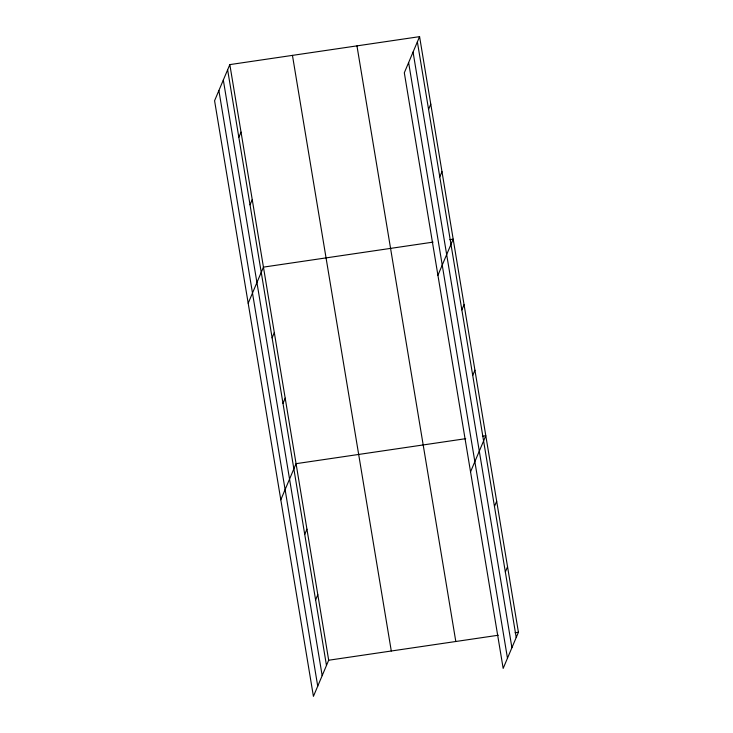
<?xml version="1.0" encoding="UTF-8"?>
<svg xmlns="http://www.w3.org/2000/svg" width="733" height="733" viewBox="0 0 733 733"><rect width="100%" height="100%" fill="white"/><g stroke="black" fill="none" stroke-linecap="round" stroke-linejoin="round"><path stroke-width="1.1" d="M229.832 64.605L214.577 100.723L313.422 696.35L328.686 660.231L229.832 64.605L419.578 36.65L518.423 632.277L503.168 668.395L404.314 72.769L419.578 36.65M238.83 137.337L241.038 132.114M250.035 204.837L252.244 199.614M248.185 303.242L263.44 267.124L433.056 242.128M272.108 337.858L274.316 332.635M282.984 403.379L285.192 398.156M428.567 109.382L430.775 104.15M280.803 499.796L296.059 463.677L465.675 438.682M439.773 176.882L441.981 171.659M304.726 534.421L306.935 529.189M437.922 275.278L453.186 239.16L449.833 239.654M315.602 599.933L317.81 594.71M461.854 309.903L464.053 304.681M472.721 375.424L474.929 370.202M470.549 471.841L485.805 435.714L482.451 436.208M494.473 506.457L496.672 501.235M505.339 571.978L507.548 566.756M328.686 660.231L498.293 635.236M515.07 632.771L518.423 632.277M417.37 41.873L516.215 637.499M413.064 52.07L511.909 647.688M408.62 62.571L507.474 658.197M356.962 45.877L455.807 641.503M292.449 55.378L391.294 651.005M227.633 69.827L326.478 665.454M223.318 80.025L322.172 675.652M218.883 90.535L317.728 686.152"/></g></svg>
